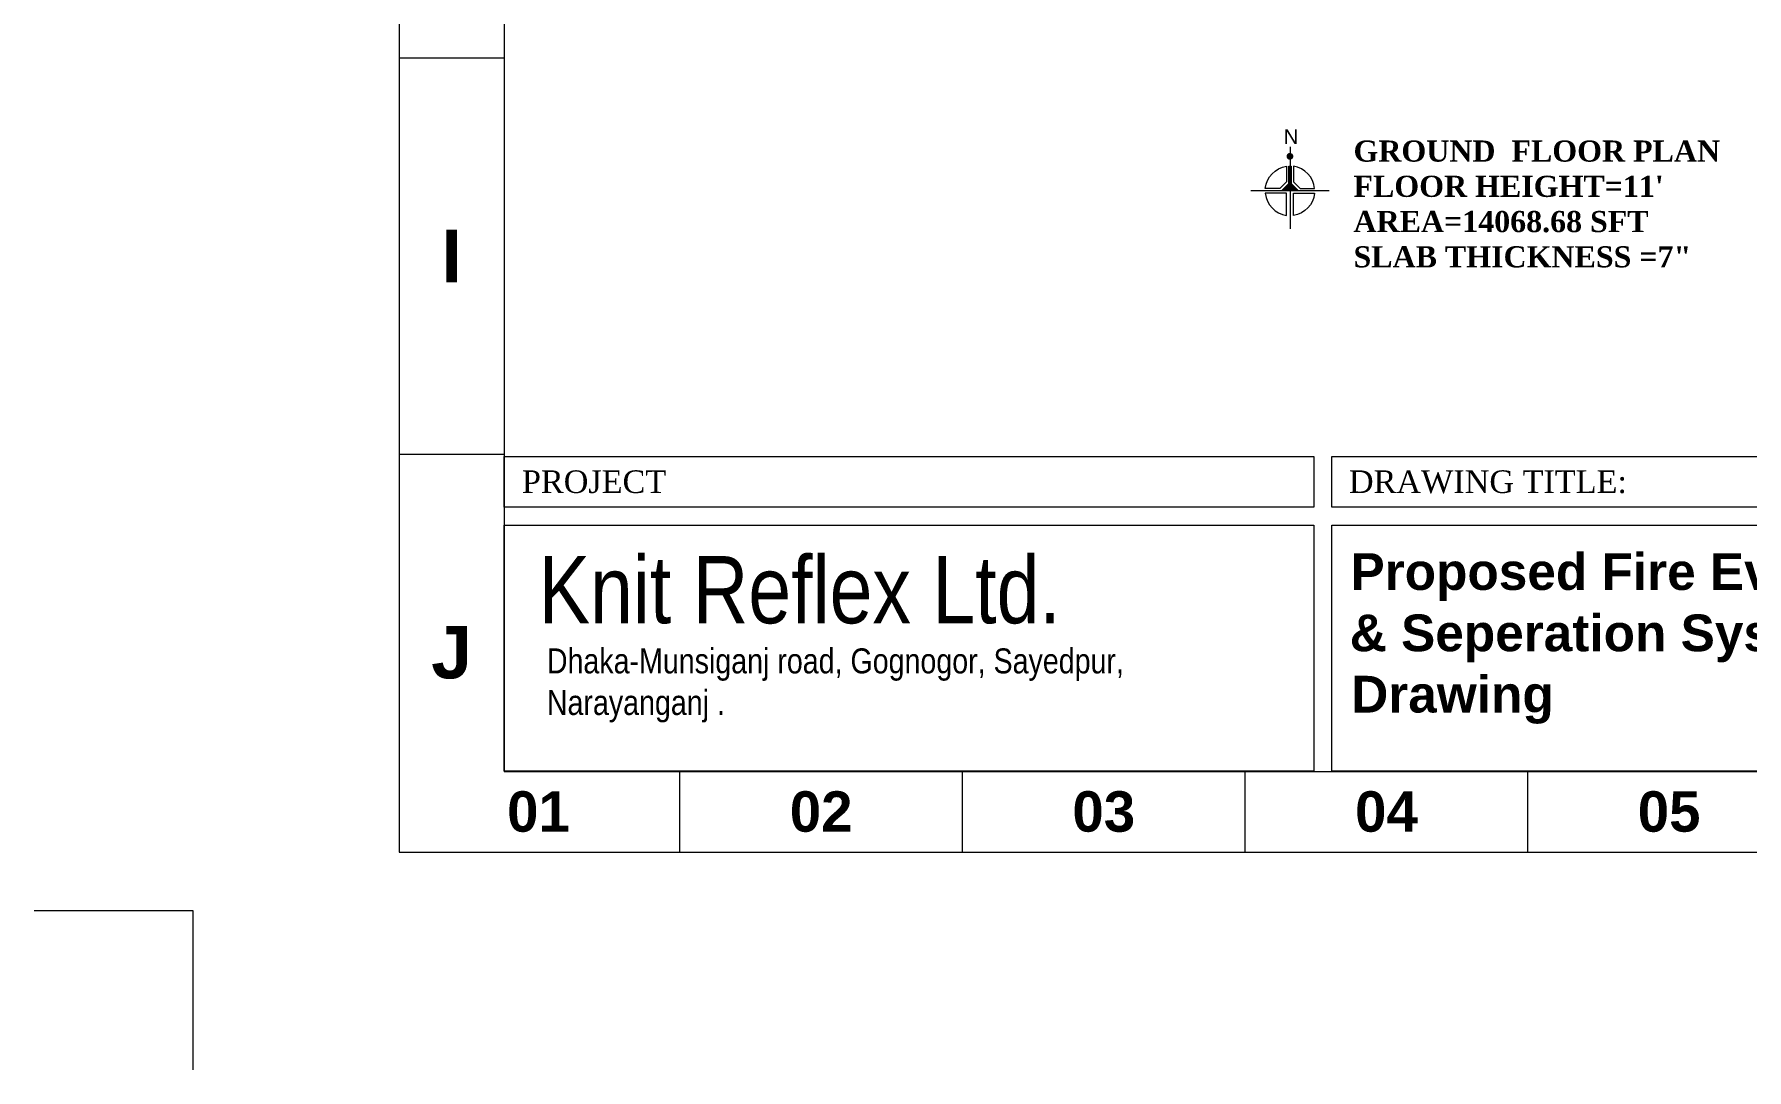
# Model space of a CAD drawing. Header units: inches. Extents: x -250485 to 735580, y -140410 to 288049.
# Drawn here: x 21791 to 23142, y 20352 to 21169 of the extents above; entities that cross this region are included whole.
import ezdxf

# ---------------------------------------------------------------- set-up
doc = ezdxf.new("R2010")
doc.units = ezdxf.units.IN
doc.header["$MEASUREMENT"] = 0
doc.layers.get('0').update_dxf_attribs({"lineweight": 0})
doc.layers.get('Defpoints').update_dxf_attribs({"lineweight": 0})
for name, color, linetype, lineweight in [('A-Text', 7, 'Continuous', 0), ('DIM.', 251, 'Continuous', 5), ('DOOR', 222, 'Continuous', 0), ('Inline', 7, 'Continuous', 0), ('Outline', 7, 'Continuous', 0), ('Scale', 7, 'Continuous', 0), ('Scale_Text', 7, 'Continuous', 0), ('Text', 7, 'Continuous', 0), ('TEXT_TITLEBOX', 7, 'Continuous', 13), ('Titelblk', 7, 'Continuous', 25), ('TITLE', 7, 'Continuous', 20)]:
    doc.layers.add(name, color=color, linetype=linetype, lineweight=lineweight)
doc.styles.add('MONOTEXT', font='txt')
doc.styles.add('RS', font='arial.ttf')
doc.styles.add('SHT-TEXT-1', font='times.ttf', dxfattribs={"height": 12})
doc.styles.get("Standard").update_dxf_attribs({"font": 'arialbd.ttf', "height": 24})
doc.styles.add('TEXT', font='arial.ttf')

# ---------------------------------------------------------------- blocks, each defined once
blk = doc.blocks.new('PAGE')
at = {"layer": 'Inline', "color": 252, "lineweight": 15}
blk.add_lwpolyline([(178051640.63, 22656441.11), (178051640.63, 22657235.79), (178050505.36, 22657235.79), (178050505.36, 22656441.11)], close=True, dxfattribs=at)
at = {"layer": 'Outline', "color": 252, "lineweight": 15}
blk.add_line((178050483.42, 22656424.24), (178051662.57, 22656424.24), dxfattribs=at)
blk.add_lwpolyline([(178050483.42, 22657252.66), (178050483.42, 22656424.24)], dxfattribs=at)
at = {"layer": 'Scale', "color": 252, "lineweight": 9}
for p, q in [((178050483.42, 22656590.1), (178050505.36, 22656590.1)), ((178050483.42, 22656507.32), (178050505.36, 22656507.32)), ((178050542.02, 22656424.24), (178050542.02, 22656441.11)), ((178050601.02, 22656424.24), (178050601.02, 22656441.11)), ((178050660.01, 22656424.24), (178050660.01, 22656441.11)), ((178050719.01, 22656424.24), (178050719.01, 22656441.11))]:
    blk.add_line(p, q, dxfattribs=at)
at = {"layer": 'Scale_Text', "color": 252, "lineweight": 13, "attachment_point": 5}
for s, insert, char_height, width in [('I', (178050494.39, 22656548.71), 10.97, 8.3603), ('J', (178050494.39, 22656465.93), 10.97, 8.3603), ('01', (178050512.52, 22656432.67), 8.435, 2.5102), ('02', (178050571.52, 22656432.67), 8.435, 2.5102), ('03', (178050630.51, 22656432.67), 8.435, 2.5102), ('04', (178050689.51, 22656432.67), 8.435, 2.5102), ('05', (178050748.51, 22656432.67), 8.435, 2.5102)]:
    blk.add_mtext(s, dxfattribs=dict(at, insert=insert, char_height=char_height, width=width))
blk = doc.blocks.new('Title')
at = {"layer": 'Defpoints', "color": 1, "ltscale": 10}
blk.add_lwpolyline([(-102338.3, -88042.4), (-102338.3, -87942.4), (-102438.3, -87942.4)], dxfattribs=at)
at = {"layer": 'Titelblk', "color": 3, "linetype": 'Continuous', "lineweight": 0, "xscale": 3.014611567961765, "yscale": 3.014611567959946, "zscale": 3.014611567966516}
blk.add_blockref('PAGE', (-536855255.8, -68388224), dxfattribs=at)

msp = doc.modelspace()

# ---------------------------------------------------------------- hatches: boundary and pattern name
at = {"layer": 'DOOR'}
h = msp.add_hatch(dxfattribs=at)
h.set_pattern_fill('ANSI31', scale=0.7, style=0)
h.set_pattern_definition([(45, (23999.99523, 27488.41155), (-0.0618718434, 0.0618718434), [])])
h.paths.add_polyline_path([(22782.6, 21051.7), (22782.6, 21065.3, 0.010963), (22781.7, 21065.4), (22781.7, 21046.4), (22787.8, 21046.4)])
h.paths.add_polyline_path([(22781.7, 21065.4, 0.010963), (22780.7, 21065.3), (22780.7, 21051.7), (22775.5, 21046.4), (22781.7, 21046.4)])

# ---------------------------------------------------------------- linework, layer by layer
at = {"layer": 'A-Text', "color": 7, "const_width": 2.64}
msp.add_lwpolyline([(22783, 21073.1, -1), (22780.3, 21073.1, -1)], format="xyb", close=True, dxfattribs=at)
at = {"layer": 'DOOR', "color": 7}
for points in [[(22781.7, 21080.7), (22781.7, 21016)], [(22812.5, 21045.8), (22750.8, 21045.8)]]:
    msp.add_lwpolyline(points, dxfattribs=at)
for points in [[(22779, 21065.2), (22779, 21065.2), (22779, 21052.9), (22773.7, 21047.7), (22762.2, 21047.7), (22762.2, 21047.7, -0.347379)], [(22775.5, 21046.4), (22780.7, 21051.7), (22780.7, 21051.7), (22780.7, 21065.3, -0.021929), (22782.6, 21065.3), (22782.6, 21065.3), (22782.6, 21051.7), (22787.8, 21046.4)], [(22784.4, 21052.9), (22789.6, 21047.7), (22801.1, 21047.7), (22801.1, 21047.7, 0.347379), (22784.4, 21065.2), (22784.4, 21065.2)]]:
    msp.add_lwpolyline(points, format="xyb", close=True, dxfattribs=at)
for points in [[(22762.2, 21044, 0.347379), (22779, 21026.5), (22779, 21044), (22762.2, 21044)], [(22801.1, 21044, -0.347379), (22784.4, 21026.5), (22784.4, 21044), (22801.1, 21044)]]:
    msp.add_lwpolyline(points, format="xyb", dxfattribs=at)
at = {"layer": 'TEXT_TITLEBOX'}
for p, q in [((22161.7, 20796.2), (22161.7, 20836.1)), ((22161.7, 20836.1), (22800.5, 20836.1)), ((22800.5, 20836.1), (22800.5, 20796.2)), ((22814.6, 20796.2), (22814.6, 20836.1)), ((22814.6, 20836.1), (23332, 20836.1)), ((22800.5, 20796.2), (22161.7, 20796.2)), ((23332, 20796.2), (22814.6, 20796.2)), ((22161.7, 20587.8), (22161.7, 20782.1)), ((22161.7, 20782.1), (22800.5, 20782.1)), ((22800.5, 20782.1), (22800.5, 20587.8)), ((22814.6, 20587.8), (22814.6, 20782.1)), ((22814.6, 20782.1), (23332, 20782.1)), ((22800.5, 20587.8), (22161.7, 20587.8)), ((23332, 20587.8), (22814.6, 20587.8))]:
    msp.add_line(p, q, dxfattribs=at)

# ---------------------------------------------------------------- block references
at = {"layer": 'TITLE', "xscale": 1.253909077960998, "yscale": 1.253909077960998, "zscale": 1.253909067584736}
msp.add_blockref('Title', (150239.3, 130749.3), dxfattribs=at)

# ---------------------------------------------------------------- texts
at = {"color": 7}
for s, p in [('Proposed Fire Evacuation', (22829.4, 20730.9)), ('& Seperation System', (22828.8, 20682.5)), ('Drawing', (22830, 20634.1))]:
    msp.add_text(s, height=29, dxfattribs=at).set_placement(p)
at = {"color": 7, "insert": (22831.8, 21035.4), "char_height": 16.69, "width": 512.592, "attachment_point": 4}
msp.add_mtext('{\\fTimes New Roman|b1|i0|c0|p18;GROUND  FLOOR PLAN \\PFLOOR HEIGHT=11\'\\PAREA=14068.68 SFT \\PSLAB THICKNESS =7"}', dxfattribs=at)
at = {"layer": 'A-Text', "color": 7, "insert": (22782.5, 21082.8), "char_height": 11.7, "attachment_point": 2, "rotation": 180, "style": 'RS'}
msp.add_mtext('N', dxfattribs=at)
at = {"layer": 'DIM.', "color": 5, "lineweight": 13, "insert": (22394.9, 20686.5), "char_height": 53.028, "width": 1436.408, "attachment_point": 5, "style": 'TEXT'}
msp.add_mtext('{\\fArial Narrow|b0|i0|c0|p34;Knit Reflex Ltd.\\C256;\\P\\pt19.90469;\\fSwis721 BT|b1|i0|c0|p34;\\C7; }', dxfattribs=at)
at = {"layer": 'Text', "color": 56, "insert": (22195.4, 20655.5), "char_height": 19.696, "width": 755.034, "attachment_point": 4, "style": 'MONOTEXT'}
msp.add_mtext('{\\fArial Narrow|b0|i0|c0|p34;\\C7;Dhaka-Munsiganj road, Gognogor, Sayedpur, \\PNarayanganj .}', dxfattribs=at)
at = {"layer": 'TEXT_TITLEBOX', "lineweight": 25, "style": 'SHT-TEXT-1'}
for s, height, p in [('PROJECT', 17.85, (22175.7, 20807.4)), ('DRAWING TITLE:', 17.847, (22828.2, 20807.4))]:
    msp.add_text(s, height=height, dxfattribs=at).set_placement(p)

doc.saveas('drawing.dxf')
